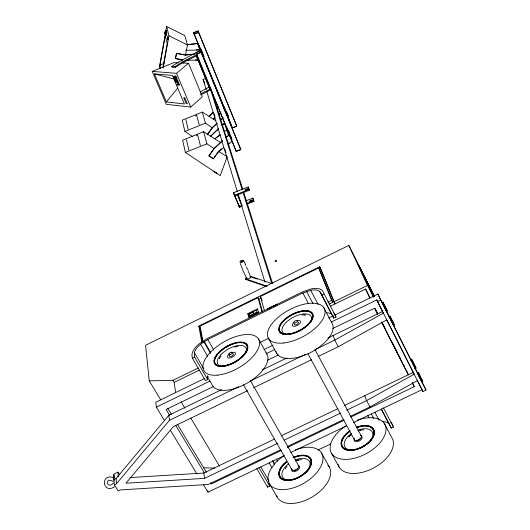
<?xml version="1.0" encoding="UTF-8"?>
<svg xmlns="http://www.w3.org/2000/svg" width="530" height="530" viewBox="0 0 530 530"><rect width="100%" height="100%" fill="white"/><g stroke="black" fill="none" stroke-linecap="round" stroke-linejoin="round"><path stroke-width="0.79" d="M165.81 31.542L165.678 30.839L165.227 34.768L165.81 31.542L166.645 32.032M165.95 32.661C165.923 29.369 165.34 37.358 165.433 35.093M166.692 31.687L166.559 30.985L166.473 31.548M166.672 32.39L166.268 35.742L166.678 32.131M207.31 375.704L207.68 379.559L205.461 380.639L192.416 358.273L192.026 355.941A19.577 9.003 -30.3 0 1 199.267 343.738L207.27 338.531L302.756 291.778L311.507 288.804A19.676 9.136 -27.8 0 1 323.115 291.851L336.02 317.092L333.801 318.179L320.941 293.083L319.577 291.288A17.145 7.963 -27.8 0 0 310.739 290.288L302.319 293.236L207.972 339.412L200.552 344.208A17.066 7.844 -30.3 0 0 194.404 352.503L194.656 357.18L207.68 379.559M166.427 31.25L166.393 30.336L166.168 30.939M165.201 34.523L159.464 66.601L159.954 68.94M165.923 30.508L166.639 26.5L184.745 35.517L187.501 44.964L185.447 55.14L194.404 54.252M160.61 68.549L159.954 65.428L165.28 35.682L167.208 43.712L162.909 67.635M166.413 33.31L166.162 34.715M163.167 67.906L168.951 35.762L166.639 26.5M114.553 486.785C102.409 494.722 100.137 472.68 113.572 477.702M194.331 54.007L185.374 54.895L176.497 53.252L175.463 58.684L182.718 60.029M175.463 58.684L176.497 53.252M183.625 63.057L183.943 61.566M166.175 31.31L166.367 31.131M174.827 76.605L175.152 77.923L176.556 78.042L176.225 77.267M113.38 483.121C106.397 490.329 104.576 476.026 113.168 481.551M220.917 355.935L219.38 358.644L219.645 358.187M207.263 134.56L212.325 127.544L217.088 123.132M207.343 134.852L212.411 127.836L217.181 123.417M223.673 147.671L218.698 151.54L213.398 158.828L208.873 155.972L214.173 148.678L222.534 140.967M213.398 158.828L215.717 155.204M216.677 153.879L218.605 151.229L221.712 148.811M177.669 82.21C175.052 84.303 173.681 76.082 175.735 81.481L176.245 81.527L175.682 79.831L176.563 81.554L177.152 81.607L176.523 79.725L177.669 82.21L178.385 81.759L177.206 79.579M178.855 85.032C177.199 86.079 175.331 83.329 178.325 84.429C175.582 78.566 181.505 89.583 178.464 82.614M179.571 84.581L177.815 84.515M285.2 468.712L287.002 466.347M245.112 190.542L247.775 188.76L246.159 188.965L244.8 189.945L246.41 189.74M166.367 101.939L184.394 103.94L172.376 75.392L154.416 73.928L166.367 101.939L177.649 88.132M114.228 477.755L114.089 474.906L113.354 475.264L113.592 480.246L114.334 479.888L114.056 479.451L116.156 478.438L168.832 415.255L221.573 389.643M280.575 449.798L208.31 484.447L120.356 489.932L118.243 490.946L114.314 484.831L116.434 483.804L169.461 420.29L238.699 386.695M349.018 436.693L351.357 434.514M348.833 436.932L351.264 434.666M213.04 112.347L209.058 116.395L213.12 112.612M217.101 108.564L218.844 106.947M217.187 108.835L218.353 107.756M220.665 119.82L223.044 117.614M220.752 120.105L223.137 117.892M218.426 128.611L210.629 136.203L218.519 128.903M222.063 125.239L224.495 122.993L228.51 135.455L226.118 137.661M222.156 125.53L224.588 123.285M222.441 140.655L214.087 148.367L208.873 155.972M226.025 137.356L229.271 134.805M178.292 62.805L173.913 62.619L152.243 71.398L166.294 104.311L190.707 107.08L202.407 96.758L188.521 63.242L182.267 62.971L175.337 67.396L172.104 67.244L171.753 66.402L178.676 61.997L196.146 52.629L211.125 89.636L200.83 94.857M249.895 201.592L252.406 199.989L250.803 200.181L249.464 201.161L251.061 200.969M152.243 71.398L176.543 73.312L188.521 63.242M214.491 117.826L213.285 119.104L215.22 117.594M219.003 114.294L220.288 113.281M219.089 114.566L221.023 113.049M216.227 137.72L220.056 134.739M220.142 135.031L214.955 138.714M224.607 131.553L227.165 129.559M227.933 143.981L229.179 143.014M228.032 144.286L232.001 141.523L228.49 130.724M243.21 260.389L243.913 261.681M171.753 66.402L174.986 66.555L181.916 62.129L196.776 54.663M176.556 78.042L175.841 78.493C175.887 76.843 173.019 76.36 174.436 78.374L175.152 77.923M176.563 81.554L177.278 81.103M350.608 416.222L369.98 406.934L417.382 380.633M199.995 92.101L209.237 86.973L209.926 89.159L200.492 94.035M318.185 356.458L338.246 346.739L386.734 319.895M159.954 65.428L164.293 63.057M195.265 116.024L196.67 115.268L199.194 124.722M196.299 135.846L197.69 135.097L200.353 145.412M374.392 296.045L348.846 245.423L145.558 345.275L149.255 380.851L160.769 399.905M201.804 342.228L198.796 326.069L319.696 266.742L320.398 268.094M262.482 311.534L259.071 299.688L257.977 297.688L200.075 326.096L203.063 341.956M264.45 310.64L260.343 296.528L318.729 267.882L332.76 302.325L329.057 304.134M258.481 299.317L260.707 298.224M319.265 269.498L320.749 268.776L334.927 303.981L319.696 266.742M257.454 308.91L258.554 312.475L248.915 317.192L247.868 313.614L257.454 308.91L257.653 309.262M249.226 313.627L256.427 310.103L256.984 312.11L249.762 315.642L249.226 313.627L249.776 315.323M249.418 313.979L253.419 312.018L253.227 311.666L253.969 314.032L253.419 312.018M248.722 316.841L258.362 312.124L258.554 312.475M268.889 308.805L270.83 307.857M274.136 306.234L276.156 305.247M192.416 358.273L194.656 357.18M321.717 295.091L323.956 293.991M327.951 302.02L331.661 300.212L318.729 267.882M149.255 380.851L172.965 380.335L198.233 368.005M333.827 301.861L367.502 285.431L348.846 245.423M175.589 392.584L174.178 382.368L199.432 370.053M330.501 306.141L365.601 289.022L370.072 297.853M260.111 342.426L269.028 338.08M204.825 378.347L155.807 402.217L156.35 407.153L164.459 420.509M206.832 377.373L208.323 376.644M264.119 349.482L273.043 345.136M328.839 317.967L333.317 315.787M334.788 315.072L377.883 294.09L381.971 302.213M156.35 407.153L209.953 381.07M266.537 353.543L274.726 349.561M331.31 322.028L376.724 299.934L382.667 311.706M377.519 301.623L380.725 300.06L426.007 390.067L422.894 391.557L376.724 299.934M213.742 386.35L166.115 409.505L169.514 415.129M267.325 360.314L278.488 354.888M332.813 328.481L374.485 308.228L377.459 314.091M262.43 369.801L286.949 357.902M327.805 338.06L382.547 311.481L383.356 313.19L334.741 340.101L315.383 349.489M250.61 380.918L305.704 354.186M247.609 390.663L173.323 426.663L125.974 483.214L204.613 478.351L277.448 443.391M253.552 387.781L311.501 359.704M119.694 474.82L117.971 472.124L113.798 474.145L114.314 484.831M129.751 477.596L203.772 473.045L274.56 439.039M281.264 435.819L337.901 408.61M344.606 405.39L413.281 372.398L414.149 374.226L366.634 400.581L346.567 410.213M284.14 440.178L340.618 413.069M287.28 446.585L343.904 419.435M281.337 450.381L211.152 484.029L210.9 482.519M287.306 447.519L344.056 420.317M350.774 417.09L414.241 386.668L412.353 382.614M203.308 484.46L208.005 492.191L284.06 455.767M290.771 452.554L346.7 425.769M353.411 422.556L422.006 389.696L422.894 391.557M318.02 450.01L330.713 443.941M256.798 468.666L267.584 487.156L269.724 486.136L269.101 483.506M381.342 409.014L391.325 428.094L393.472 427.067L392.452 424.603A18.736 10.626 -27.6 0 0 390.822 422.337M193.596 32.688L198.094 30.859L236.784 126.239L232.398 128.002L193.596 32.688L199.85 47.998M194.185 32.655L197.624 31.263L198.015 32.456L194.57 33.854L194.185 32.655L194.808 34.185M194.093 34.258L198.611 32.429L198.094 30.859M187.441 44.758L198.591 43.407M200.519 50.661L195.822 52.569L196.352 54.298L236.241 151.467L240.819 149.632L200.519 50.661L240.819 149.632M200.029 51.092L200.446 52.41L196.842 53.868L196.438 52.543L200.029 51.092L200.651 52.616M196.352 54.298L201.069 52.39M197.12 55.504L182.267 62.971L181.916 62.129M206.256 89.683L203.116 79.394L206.177 78.155M209.926 89.159L210.788 88.808M215.962 120.827L202.314 112.069L182.247 120.151L184.871 131.407L192.364 136.442M184.871 131.407L205.435 123.139L212.411 127.836M220.851 142.709L203.593 131.725L182.631 140.152L185.387 152.428L220.235 175.655L227.204 156.681L218.698 151.54M233.511 127.299L235.519 126.491M185.387 152.428L206.879 143.796L214.173 148.678M228.51 135.455L229.371 135.11L226.867 127.392M236.698 151.004L240.196 149.606M233.584 192.728L248.219 186.885L249.352 190.171L234.651 196.034L233.584 192.728L234.651 196.034M234.353 195.318L249.06 189.448L248.219 186.885M245.973 200.824L252.83 198.094L253.121 198.803L253.983 201.413L247.093 204.156M242.21 205.276L239.149 206.495L238.361 203.865L239.447 207.203L241.74 206.289M246.801 203.447L253.685 200.698L252.83 198.094M239.454 207.111L242.164 206.031M246.457 189.68L247.808 189.362M251.101 200.89L252.611 200.618M358.002 430.989L360.612 430.194M295.243 460.802L301.61 459.51M295.402 460.808L298.595 459.854M234.73 346.945L238.102 346.448M360.354 430.214L363.726 429.81M186.58 44.606L197.697 43.506L200.135 51.138M176.881 78.725C177.808 77.824 174.509 74.22 174.35 76.691M195.471 59.903L198.671 59.857M185.937 60.301L198.75 60.109M196.193 49.853L200.267 49.793M185.672 50.244L200.347 50.032M302.226 314.939L305.399 314.992L304.882 314.972M203.348 467.732L214.809 468.142M174.436 78.374L175.841 78.493M166.003 32.31L166.884 32.456M175.218 76.492L176.112 77.062M176.563 53.497L185.447 55.14M176.205 58.585L182.651 59.777M154.416 73.928L174.231 79.003M250.1 276.15L272.128 283.676M250.359 276.759L257.196 279.098M246.702 277.462A7.685 3.379 -23 0 0 245.284 278.734L267.173 286.313M245.284 278.734L245.542 279.343L265.875 286.392M168.951 35.762L187.501 44.964M209.436 156.065L213.305 158.51M332.992 316.118L331.601 314.264A17.006 8.202 -27.8 0 0 326.341 312.773M170.435 430.347L196.902 473.919M175.887 425.669L204.348 472.78M167.639 408.087L171.481 414.447M177.444 424.338L206.435 472.382M172.965 380.335L174.178 382.368M181.088 401.8L184.897 408.179M190.82 418.104L219.599 466.314M393.512 325.4L389.1 316.516M269.074 483.161L277.038 496.855M258.951 467.639L269.724 486.136M194.397 352.688L203.706 368.701M260.806 466.937L269.041 481.114M207.959 377.651L212.285 385.085A31.402 15.191 -30 0 0 248.331 382.441A31.402 15.191 -30 0 0 265.927 352.814M204.269 341.512L210.86 352.973M273.029 461.04L274.659 463.869M203.878 341.757L210.476 353.212M272.254 460.577L274.699 464.817M200.598 344.175L207.627 356.352M269.174 462.988L272.029 467.93M207.78 339.525L213.941 350.277M276.382 459.132L277.594 461.252M198.796 326.069L199.923 328.043L202.506 341.804M243.462 384.753L292.017 469.944M250.233 380.301L298.529 465.559M247.868 313.614L248.915 317.192M258.534 339.034L266.888 354.086M321.591 453.124L329.262 466.957M268.538 338.524L276.885 353.676M331.555 453.322L339.22 467.235M267.696 309.142L267.504 308.791L277.177 304.054L277.369 304.406M260.343 296.528L261.071 297.867M307.963 353.788L354.265 439.569M314.906 349.502L361.387 436.163M302.855 293.01L308.5 303.67M367.701 415.421L368.853 417.587M338.246 346.739L334.741 340.101L333.006 335.536M369.98 406.934L366.634 400.581L364.726 395.725M306.585 291.46L312.972 303.558M371.311 414.003L373.604 418.349M384.184 423.212L391.564 437.257A30.19 17.384 -28.2 0 1 372.782 468.401A30.19 17.384 -28.2 0 1 338.067 464.419M310.686 290.301L318.192 304.558M374.935 412.333L379.135 420.317M246.198 277.316L242.939 270.538L240.355 263.582M386.509 311.488L382.031 302.431M319.676 291.421L331.7 314.403M381.328 409.213L388.98 423.821M323.585 307.301L331.614 322.598A31.502 15.343 -28.2 0 1 310.871 352.364A31.502 15.343 -28.2 0 1 275.971 351.436M244.237 261.899L245.595 264.536M383.462 407.908L393.472 427.067M331.661 300.212L332.76 302.325M411.359 360.685L410.724 359.473L415.228 368.555L414.904 367.846M374.982 308.367L377.599 313.528M383.203 324.592L385.072 328.275M392.167 342.287L394.035 345.971M394.784 347.448L397.772 353.344M398.52 354.822L400.389 358.505M403.376 364.408L404.118 365.879M407.113 371.782L407.855 373.252M374.723 308.301L377.711 314.191M381.812 322.293L408.305 374.577M381.547 322.154L408.292 374.935M412.38 383.005L414.241 386.668M386.748 319.802L413.473 372.775M417.183 380.136L422.006 389.696M374.226 296.21L358.26 264.569L367.827 284.941M359.313 266.709L374.233 296.27M367.469 284.285L373.796 296.807M367.502 285.431L373.431 297.178M386.801 311.819L389.404 316.993M393.492 325.115L411.326 360.579M415.043 367.966L426.007 390.067M420.462 376.731C412.824 361.652 428.2 392.207 420.588 377.175M176.689 79.705L176.371 79.679M175.814 79.513L175.49 79.487M385.244 306.658L387.463 311.236L382.885 302.014L385.105 306.585M377.883 294.09L380.725 300.06M365.601 289.022L369.755 298.046M176.543 73.312L190.707 107.08M174.562 77.281L174.933 78.155M234.134 194.086L239.156 206.13M234.419 195.047L239.447 207.203M174.986 66.555L175.337 67.396M237.473 194.51L240.607 202.036M237.453 194.715L241.846 205.276M249.06 189.448L249.352 190.171M253.685 200.698L253.983 201.413M203.116 79.394L204.938 83.806M247.503 268.71L248.066 270.081M391.325 428.094L388.868 423.662A16.331 9.262 -27.6 0 0 382.143 421.608M196.438 52.543L197.061 54.073M228.357 130.34L229.291 132.632M230.543 135.68L231.484 137.972M228.225 130.353L231.994 139.529M210.841 89.159L226.794 128.035M232.113 140.993L236.241 151.467M229.371 135.11L232.001 141.523M196.55 56.081L208.933 86.224M195.901 55.021L210.264 89.981M200.757 48.74L202.321 52.569M202.944 54.106L203.884 56.405M226.409 111.558L228.284 116.149M200.79 49.091L203.904 56.71M226.303 111.565L228.794 117.66M204.858 60.248L224.568 108.484M229.569 120.734L232.186 127.366M201.685 53.02L204.394 59.698L201.407 50.449M197.776 43.738L199.485 47.932M198.611 32.429L236.784 126.239M336.02 317.092L335.152 314.893A19.511 9.407 -27.8 0 0 333.655 312.919M333.264 316.808L333.801 318.179M214.445 171.481C214.637 172.005 216.432 173.502 216.346 172.614M249.12 272.844L250.061 275.64M226.429 111.896L229.464 120.979L224.256 106.755M222.328 103.708L224.733 110.969M199.306 45.626L201.764 53.265M211.351 90.04L242.76 189.29M243.76 192.436L272.42 283.02M210.668 89.676L242.243 189.859M242.985 192.224L271.824 283.722M214.259 113.864L214.988 116.236M224.846 148.976L226.025 152.832M206.74 91.266L237.394 191.787M238.122 194.159L264.914 282.013M261.436 298.529L262.125 300.888M257.977 297.688L262.045 311.872M202.314 112.069L205.435 123.139M203.593 131.725L206.879 143.796M213.908 170.905L214.895 172.283L216.876 173.164M166.215 33.079L166.307 33.456M185.864 119.621L188.163 129.161M267.272 485.844L267.584 487.156M186.408 139.635L188.826 150.043M207.76 490.674L208.005 492.191M203.772 473.045L204.613 478.351M168.832 415.255L169.461 420.29M117.971 472.124L118.216 476.662M116.156 478.438L116.434 483.804M245.542 279.343A7.685 3.385 -23 0 1 245.787 279.085M245.238 264.298A101.76 86.151 -62.2 0 1 245.874 265.629M246.483 266.974A101.76 86.151 -62.2 0 1 247.073 268.332M248.179 271.088A101.76 86.151 -62.2 0 1 248.702 272.486M249.968 276.7A1.961 0.861 -23 0 1 250.14 277.852A1.961 0.861 -23 0 1 247.768 278.879A1.961 0.861 -23 0 1 246.98 277.992M308.294 324.4A18.351 8.712 -28.2 0 1 280.734 332.555A18.351 8.712 -28.2 0 1 295.965 313.157A18.351 8.712 -28.2 0 1 311.282 320.597M310.812 321.346A18.351 8.712 -28.2 0 1 308.871 323.797M307.519 310.958A18.835 8.944 -28.2 0 1 303.114 328.905A18.835 8.944 -28.2 0 1 278.879 329.653M279.35 326.93A18.835 8.944 -28.2 0 1 280.542 324.539M285.153 319.358A18.835 8.944 -28.2 0 1 286.955 317.914M289.585 316.118A18.835 8.944 -28.2 0 1 290.97 315.297M292.394 314.529A18.835 8.944 -28.2 0 1 295.323 313.17M296.051 312.879A18.835 8.944 -28.2 0 1 299.722 311.68M301.146 311.342A18.835 8.944 -28.2 0 1 303.22 310.997M297.794 322.041A2.272 1.08 -28.2 0 1 298.125 323.433A2.272 1.08 -28.2 0 1 295.588 324.877A2.272 1.08 -28.2 0 1 294.375 323.982M297.31 320.789A4.551 2.166 -28.2 0 1 300.205 322.902A4.551 2.166 -28.2 0 1 294.143 326.341A4.551 2.166 -28.2 0 1 293.362 323.028M285.915 334.231A16.297 7.758 -28.2 0 1 285.107 323.485A16.297 7.758 -28.2 0 1 303.955 313.932A16.297 7.758 -28.2 0 1 310.726 321.65M295.157 449.877A30.256 16.98 -30.4 0 1 321.081 465.996A30.256 16.98 -30.4 0 1 276.587 488.879A30.256 16.98 -30.4 0 1 284.159 455.535M295.468 459.888A15.569 8.752 -30.4 0 1 308.566 469.209M307.811 470.362A15.569 8.752 -30.4 0 1 306.923 471.501M288.512 480.2A15.569 8.752 -30.4 0 1 288.539 463.849M306.267 455.8A17.987 10.09 -30.4 0 1 306.28 472.21A17.987 10.09 -30.4 0 1 282.252 479.438A17.987 10.09 -30.4 0 1 286.644 461.696M293.236 457.721A17.987 10.09 -30.4 0 1 294.634 457.132M296.747 456.403A17.987 10.09 -30.4 0 1 298.834 455.866M302.796 455.409A17.987 10.09 -30.4 0 1 304.26 455.462M293.09 457.463A17.994 10.083 -30.4 0 1 310.931 464.81A17.994 10.083 -30.4 0 1 285.438 480.213A17.994 10.083 -30.4 0 1 286.505 461.444M327.904 465.154A30.097 17.218 -30.5 0 1 312.077 497.041A30.097 17.218 -30.5 0 1 276.474 495.457M297.569 468.242A2.173 1.219 -30.4 0 1 296.224 469.719M295.714 469.958A2.173 1.219 -30.4 0 1 294.302 470.11M294.647 457.403A17.523 9.832 -30.4 0 1 310.408 465.83A17.523 9.832 -30.4 0 1 285.465 480.087A17.523 9.832 -30.4 0 1 286.863 461.855M293.143 457.721A17.53 9.825 -30.4 0 1 310.52 464.883A17.53 9.825 -30.4 0 1 285.683 479.882A17.53 9.825 -30.4 0 1 286.723 461.603M298.324 465.704A4.346 2.438 -30.4 0 1 298.96 468.904A4.346 2.438 -30.4 0 1 294.11 471.68A4.346 2.438 -30.4 0 1 291.805 469.434M368.449 426.067A18.04 10.189 -28.2 0 1 371.576 439.734A18.04 10.189 -28.2 0 1 349.893 450.493A18.04 10.189 -28.2 0 1 342.519 438.933M342.87 438.297A18.04 10.189 -28.2 0 1 344.685 435.74M348.422 432.142A18.04 10.189 -28.2 0 1 349.634 431.234M357.141 427.299A18.04 10.189 -28.2 0 1 362.387 425.961M364.812 425.749A18.04 10.189 -28.2 0 1 366.329 425.775M356.292 427.306A18.046 10.189 -28.2 0 1 373.504 435.945A18.046 10.189 -28.2 0 1 346.918 449.891A18.046 10.189 -28.2 0 1 350.131 430.532M358.068 430.022A15.615 8.838 -28.2 0 1 371.59 439.132M371.258 439.695A15.615 8.838 -28.2 0 1 370.033 441.391M352.298 450.182A15.615 8.838 -28.2 0 1 344.162 444.491A15.615 8.838 -28.2 0 1 351.662 433.328M356.465 427.829A17.576 9.924 -28.2 0 1 373.305 436.084A17.576 9.924 -28.2 0 1 347.693 449.91A17.576 9.924 -28.2 0 1 349.84 431.407M356.326 427.571A17.583 9.924 -28.2 0 1 373.166 435.819A17.583 9.924 -28.2 0 1 347.554 449.652A17.583 9.924 -28.2 0 1 349.701 431.148M361.473 436.15A4.359 2.465 -28.2 0 1 359.022 441.112A4.359 2.465 -28.2 0 1 354.225 439.608M360.175 437.999A2.18 1.232 -28.2 0 1 360.148 438.35M359.989 438.741A2.18 1.232 -28.2 0 1 356.869 440.225M357.81 420.038A30.349 17.145 -28.2 0 1 384.137 436.574A30.349 17.145 -28.2 0 1 339.061 458.569A30.349 17.145 -28.2 0 1 346.037 425.782M360.519 435.342A3.955 2.233 -28.2 0 1 360.705 438.396A3.955 2.233 -28.2 0 1 356.127 440.582A3.955 2.233 -28.2 0 1 354.365 438.283M240.196 342.334A18.769 8.851 -30 0 1 245.946 352.748A18.769 8.851 -30 0 1 224.707 366.203A18.769 8.851 -30 0 1 214.816 358.419M215.081 357.823A18.769 8.851 -30 0 1 217.38 354.305M218.294 353.252A18.769 8.851 -30 0 1 222.785 349.243M224.753 347.879A18.769 8.851 -30 0 1 226.827 346.62M227.529 346.229A18.769 8.851 -30 0 1 231.14 344.513M231.855 344.228A18.769 8.851 -30 0 1 234.744 343.255M237.904 342.559A18.769 8.851 -30 0 1 239.461 342.373M220.447 365.965A16.244 7.678 -30 0 1 228.808 348.753A16.244 7.678 -30 0 1 245.9 352.218M231.458 352.748A4.538 2.14 -30 0 1 235.227 354.404A4.538 2.14 -30 0 1 228.761 358.068A4.538 2.14 -30 0 1 229.424 353.901M232.451 353.689A2.266 1.073 -30 0 1 233.167 355.02A2.266 1.073 -30 0 1 230.378 356.604A2.266 1.073 -30 0 1 229.662 355.266M298.032 465.201A3.942 2.213 -30.4 0 1 296.33 469.706A3.942 2.213 -30.4 0 1 291.712 468.811M164.916 33.277L165.016 33.927L165.512 30.19L164.916 33.277M173.595 76.711C175.953 83.727 177.894 75.068 173.595 76.711M165.035 32.787C165.035 34.583 166.056 26.99 165.035 32.787M242.429 261.23C241.11 262.906 240.766 260.535 242.429 261.23M167.699 36.722L167.381 38.465L167.791 40.128L168.103 38.379L167.699 36.722M240.819 260.959L240.62 261.091A1.974 0.841 -23 0 0 240.958 262.502A1.974 0.841 -23 0 0 243.588 260.767A1.974 0.841 -23 0 0 240.819 260.959M184.838 97.898L183.777 97.785L186.235 103.635L187.295 103.754L184.838 97.898M421.94 381.885L417.441 372.835L421.94 381.885M416.07 368.145L411.565 359.068L416.07 368.145M394.452 325.135L389.888 315.946L394.452 325.135M275.573 261.548A0.749 0.676 -14.9 0 0 276.627 260.826A0.749 0.676 -14.9 0 0 275.454 260.389A0.749 0.676 -14.9 0 0 275.573 261.548M288.221 333.946A18.351 8.712 -28.2 0 0 312.508 315.469A18.351 8.712 -28.2 0 0 286.803 317.927A18.351 8.712 -28.2 0 0 288.221 333.946M294.634 323.028A2.001 0.947 -28.2 0 0 297.297 321.028A2.001 0.947 -28.2 0 0 294.514 321.273A2.001 0.947 -28.2 0 0 294.634 323.028M283.318 343.023A31.681 15.052 -28.2 0 0 325.003 310.997A31.681 15.052 -28.2 0 0 280.416 315.529A31.681 15.052 -28.2 0 0 283.318 343.023M288.022 334.251A18.835 8.937 -28.2 0 0 312.952 315.284A18.835 8.937 -28.2 0 0 286.564 317.815A18.835 8.937 -28.2 0 0 288.022 334.251M226.495 365.488A18.775 8.851 -30 0 0 247.112 344.798A18.775 8.851 -30 0 0 218.897 352.178A18.775 8.851 -30 0 0 226.495 365.488M217.3 375.154A31.575 14.9 -30 0 0 259.574 342.897A31.575 14.9 -30 0 0 216.803 346.62A31.575 14.9 -30 0 0 217.3 375.154M226.76 365.475A18.285 8.626 -30 0 0 246.847 345.315A18.285 8.626 -30 0 0 219.367 352.496A18.285 8.626 -30 0 0 226.76 365.475M226.602 365.197A18.292 8.619 -30 0 0 246.689 345.037A18.292 8.619 -30 0 0 219.208 352.218A18.292 8.619 -30 0 0 226.602 365.197M229.987 354.696A1.994 0.941 -30 0 0 232.206 352.496A1.994 0.941 -30 0 0 229.218 353.258A1.994 0.941 -30 0 0 229.987 354.696"/></g></svg>
